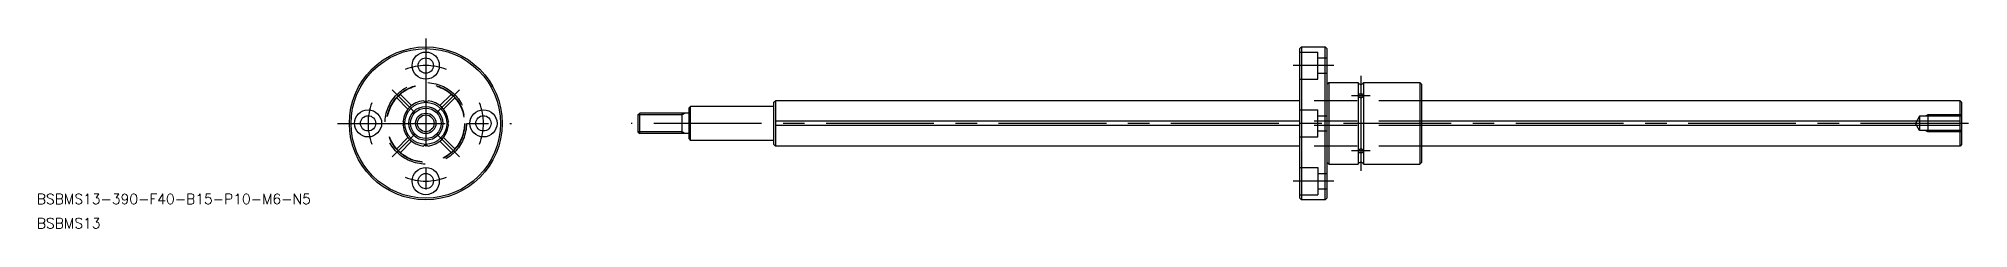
# Model space of a CAD drawing. Extents: x -114 to 455, y -31 to 25.
import ezdxf

# ---------------------------------------------------------------- set-up
doc = ezdxf.new("R2010")
doc.units = 0
doc.linetypes.add('CENTER', pattern=[50.8, 31.75, -6.35, 6.35, -6.35])
doc.linetypes.add('DASHED', pattern=[19.05, 12.7, -6.35])
doc.layers.get('0').update_dxf_attribs({"linetype": 'CONTINUOUS'})
doc.layers.add('CENTER', color=1, linetype='CENTER')
doc.styles.get("Standard").update_dxf_attribs({"font": 'txt.shx', "height": 3, "bigfont": 'bigfont.shx'})

# ---------------------------------------------------------------- blocks, each defined once
blk = doc.blocks.new('*U5')
at = {"color": 7, "linetype": 'CONTINUOUS'}
blk.add_text('BSBMS13-390-F40-B15-P10-M6-N5', height=3, dxfattribs=at).set_placement((-114.59, -23.76))
blk = doc.blocks.new('*U6')
at = {"color": 7, "linetype": 'CONTINUOUS'}
blk.add_text('BSBMS13', height=3, dxfattribs=at).set_placement((-114.59, -30.91))

msp = doc.modelspace()

# ---------------------------------------------------------------- linework, layer by layer
at = {"color": 7, "linetype": 'CONTINUOUS'}
for p, q in [((258.03, 22.5), (257.53, 22)), ((257.53, -22), (257.53, 22)), ((258.03, 22.5), (258.03, -22.5)), ((258.03, 22.5), (265.03, 22.5)), ((265.03, -22.5), (265.03, 22.5)), ((265.03, 22.5), (265.53, 22)), ((265.53, 22), (265.53, -22)), ((266.13, 12), (265.53, 11.4)), ((266.13, 12), (266.13, -12)), ((266.13, 12), (274.73, 12)), ((274.73, 12), (274.73, -12)), ((276.33, 12), (276.33, -12)), ((276.33, 12), (292.93, 12)), ((292.93, 12), (292.93, -12)), ((293.53, 11.4), (292.93, 12)), ((293.53, -11.4), (293.53, 11.4)), ((102.53, 6.2), (103, 6.67)), ((102.53, -6.2), (102.53, 6.2)), ((257.53, 6.67), (103, 6.67)), ((103.03, 6.67), (103.03, -6.67)), ((452.06, 6.67), (293.53, 6.67)), ((452.03, 6.67), (452.03, -6.67)), ((452.53, 6.2), (452.06, 6.67)), ((452.53, 6.2), (452.53, -6.2)), ((62.53, 2.46), (63.07, 3)), ((62.53, 2.46), (62.53, -2.46)), ((77.53, 3), (63.07, 3)), ((63.07, -3), (63.07, 3)), ((75.53, -3), (75.53, 3)), ((77.53, 4.5), (78.03, 5)), ((77.53, 4.5), (77.53, -4.5)), ((78.03, -5), (78.03, 5)), ((102.53, 5), (78.03, 5)), ((257.53, 0.66), (103.03, 0.66)), ((452.03, 0.66), (293.53, 0.66)), ((62.53, -2.46), (63.07, -3)), ((77.53, -3), (63.07, -3)), ((77.53, -4.5), (78.03, -5)), ((102.53, -5), (78.03, -5)), ((257.53, -0.66), (103.03, -0.66)), ((452.03, -0.66), (293.53, -0.66)), ((102.53, -6.2), (103, -6.67)), ((257.53, -6.67), (103, -6.67)), ((452.06, -6.67), (293.53, -6.67)), ((452.53, -6.2), (452.06, -6.67)), ((266.13, -12), (265.53, -11.4)), ((266.13, -12), (274.73, -12)), ((276.33, -12), (292.93, -12)), ((292.93, -12), (293.53, -11.4)), ((257.53, -22), (258.03, -22.5)), ((265.03, -22.5), (258.03, -22.5)), ((265.03, -22.5), (265.53, -22))]:
    msp.add_line(p, q, dxfattribs=at)
at = {"color": 3, "linetype": 'DASHED'}
for p, q in [((257.53, 21), (262.83, 21)), ((262.83, 13), (262.83, 21)), ((262.83, 19.25), (265.53, 19.25)), ((257.53, 13), (262.83, 13)), ((262.83, 14.75), (265.53, 14.75)), ((-5.24, 4.18), (-8.64, 7.58)), ((-4.18, 5.24), (-7.58, 8.64)), ((7.58, 8.64), (4.18, 5.24)), ((8.64, 7.58), (5.24, 4.18)), ((293.53, 6.67), (257.53, 6.67)), ((257.53, 4), (262.83, 4)), ((293.53, 0.66), (257.53, 0.66)), ((262.83, -4), (262.83, 4)), ((262.83, 2.25), (265.53, 2.25)), ((440.13, 2.07), (438.94, 0)), ((440.13, -2.07), (438.94, 0)), ((440.13, 2.07), (440.13, -2.07)), ((452.53, 2.07), (440.13, 2.07)), ((442.53, 2.5), (441.78, 2.07)), ((442.53, 2.5), (442.53, -2.5)), ((452.53, 2.5), (442.53, 2.5)), ((-5.24, -4.18), (-8.64, -7.58)), ((-4.18, -5.24), (-7.58, -8.64)), ((7.58, -8.64), (4.18, -5.24)), ((8.64, -7.58), (5.24, -4.18)), ((293.53, -0.66), (257.53, -0.66)), ((257.53, -4), (262.83, -4)), ((262.83, -2.25), (265.53, -2.25)), ((452.53, -2.07), (440.13, -2.07)), ((442.53, -2.5), (441.78, -2.07)), ((452.53, -2.5), (442.53, -2.5)), ((293.53, -6.67), (257.53, -6.67)), ((257.53, -13), (262.83, -13)), ((262.83, -13), (262.83, -21)), ((262.83, -14.75), (265.53, -14.75)), ((257.53, -21), (262.83, -21)), ((262.83, -19.25), (265.53, -19.25))]:
    msp.add_line(p, q, dxfattribs=at)
at = {"color": 3, "linetype": 'CONTINUOUS'}
for p, q in [((75.53, 2.46), (62.53, 2.46)), ((76.47, 3), (75.53, 2.46)), ((75.53, -2.46), (62.53, -2.46)), ((76.47, -3), (75.53, -2.46))]:
    msp.add_line(p, q, dxfattribs=at)
at = {"color": 7, "linetype": 'CONTINUOUS'}
for centre, radius in [((0, 0), 22.5), ((0, 0), 22), ((0, 17), 4), ((0, 17), 2.25), ((0, 0), 6.2), ((-17, 0), 4), ((-17, 0), 2.25), ((0, 0), 5), ((0, 0), 4.5), ((0, 0), 3), ((17, 0), 4), ((17, 0), 2.25), ((0, -17), 4), ((0, -17), 2.25)]:
    msp.add_circle(centre, radius, dxfattribs=at)
at = {"color": 3, "linetype": 'DASHED'}
for radius in [12, 11.5, 11.4]:
    msp.add_circle((0, 0), radius, dxfattribs=at)
at = {"color": 3, "linetype": 'CONTINUOUS'}
msp.add_circle((0, 0), 2.46, dxfattribs=at)
at = {"color": 7, "linetype": 'CONTINUOUS'}
for centre, radius, start, end in [((275.53, 12.39), 0.89, 205.9892, 334.0108), ((0, 0), 6.7, 95.663, 174.337), ((0, 7.89), 1.39, 241.599, 298.401), ((0, 0), 6.7, 5.663, 84.337), ((275.27, 8.11), 0.49, 114.1221, 177.0855), ((275.36, 8.18), 0.583, 184.7321, 240.9328), ((275.53, 7.43), 1.21, 67.6837, 112.3163), ((275.53, 8.81), 1.23, 248.4478, 291.5522), ((275.7, 8.18), 0.583, 299.0672, 355.2679), ((275.79, 8.11), 0.49, 2.9145, 65.8779), ((-7.89, 0), 1.39, 331.599, 28.401), ((7.89, 0), 1.39, 151.599, 208.401), ((0, 0), 6.7, 185.663, 264.337), ((0, 0), 6.7, 275.663, 354.337), ((0, -7.89), 1.39, 61.599, 118.401), ((275.36, -8.18), 0.583, 119.0672, 175.2679), ((275.27, -8.11), 0.49, 182.9145, 245.8779), ((275.53, -7.43), 1.21, 247.6837, 292.3163), ((275.53, -8.81), 1.23, 68.4478, 111.5522), ((275.7, -8.18), 0.583, 4.7321, 60.9328), ((275.79, -8.11), 0.49, 294.1221, 357.0855), ((275.53, -12.39), 0.89, 25.9892, 154.0108)]:
    msp.add_arc(centre, radius, start, end, dxfattribs=at)
at = {"layer": 'CENTER', "color": 1, "linetype": 'CENTER'}
for p, q in [((0, 24.94), (0, -24.71)), ((267.53, 17), (255.53, 17)), ((275.53, 14), (275.53, -14)), ((278.28, 8.13), (272.78, 8.13)), ((-26.01, 0), (25.3, 0)), ((454.53, 0), (60.53, 0)), ((278.28, -8.13), (272.78, -8.13)), ((267.53, -17), (255.53, -17))]:
    msp.add_line(p, q, dxfattribs=at)
at = {"layer": 'CENTER', "color": 1, "linetype": 'CONTINUOUS'}
for p, q in [((-3.32, 3.32), (-9.9, 9.9)), ((9.9, 9.9), (3.32, 3.32)), ((-3.32, -3.32), (-9.9, -9.9)), ((9.9, -9.9), (3.32, -3.32))]:
    msp.add_line(p, q, dxfattribs=at)
at = {"layer": 'CENTER', "color": 1, "linetype": 'CENTER'}
for start, end in [(69.0486, 110.9514), (159.0486, 200.9514), (339.0486, 20.9514), (249.0486, 290.9514)]:
    msp.add_arc((0, 0), 17, start, end, dxfattribs=at)

# ---------------------------------------------------------------- block references
at = {"color": 7, "linetype": 'CONTINUOUS'}
for name in ['*U5', '*U6']:
    msp.add_blockref(name, (0, 0), dxfattribs=at)

doc.saveas('drawing.dxf')
